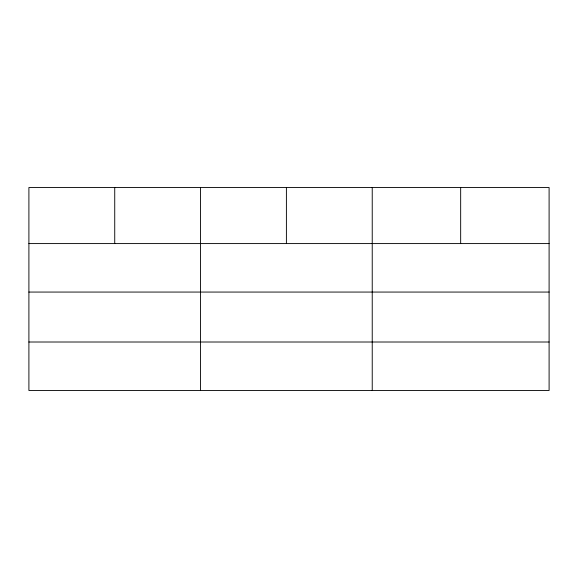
<?xml version="1.0" encoding="UTF-8"?>
<svg xmlns="http://www.w3.org/2000/svg" width="578" height="578" viewBox="0 0 578 578"><rect width="100%" height="100%" fill="white"/><g stroke="black" fill="none" stroke-linecap="round" stroke-linejoin="round"><path stroke-width="0.87" d="M549.1 292.063L549.1 187.518L28.9 187.518L28.9 390.482L549.1 390.482L549.1 292.063L28.9 292.063M28.9 243.584L549.1 243.584M28.9 342.01L549.1 342.01M460.666 187.518L460.666 243.584M372.232 187.518L372.232 390.482M286.399 187.518L286.399 243.584M200.566 187.518L200.566 390.482M114.733 187.518L114.733 243.584"/></g></svg>
